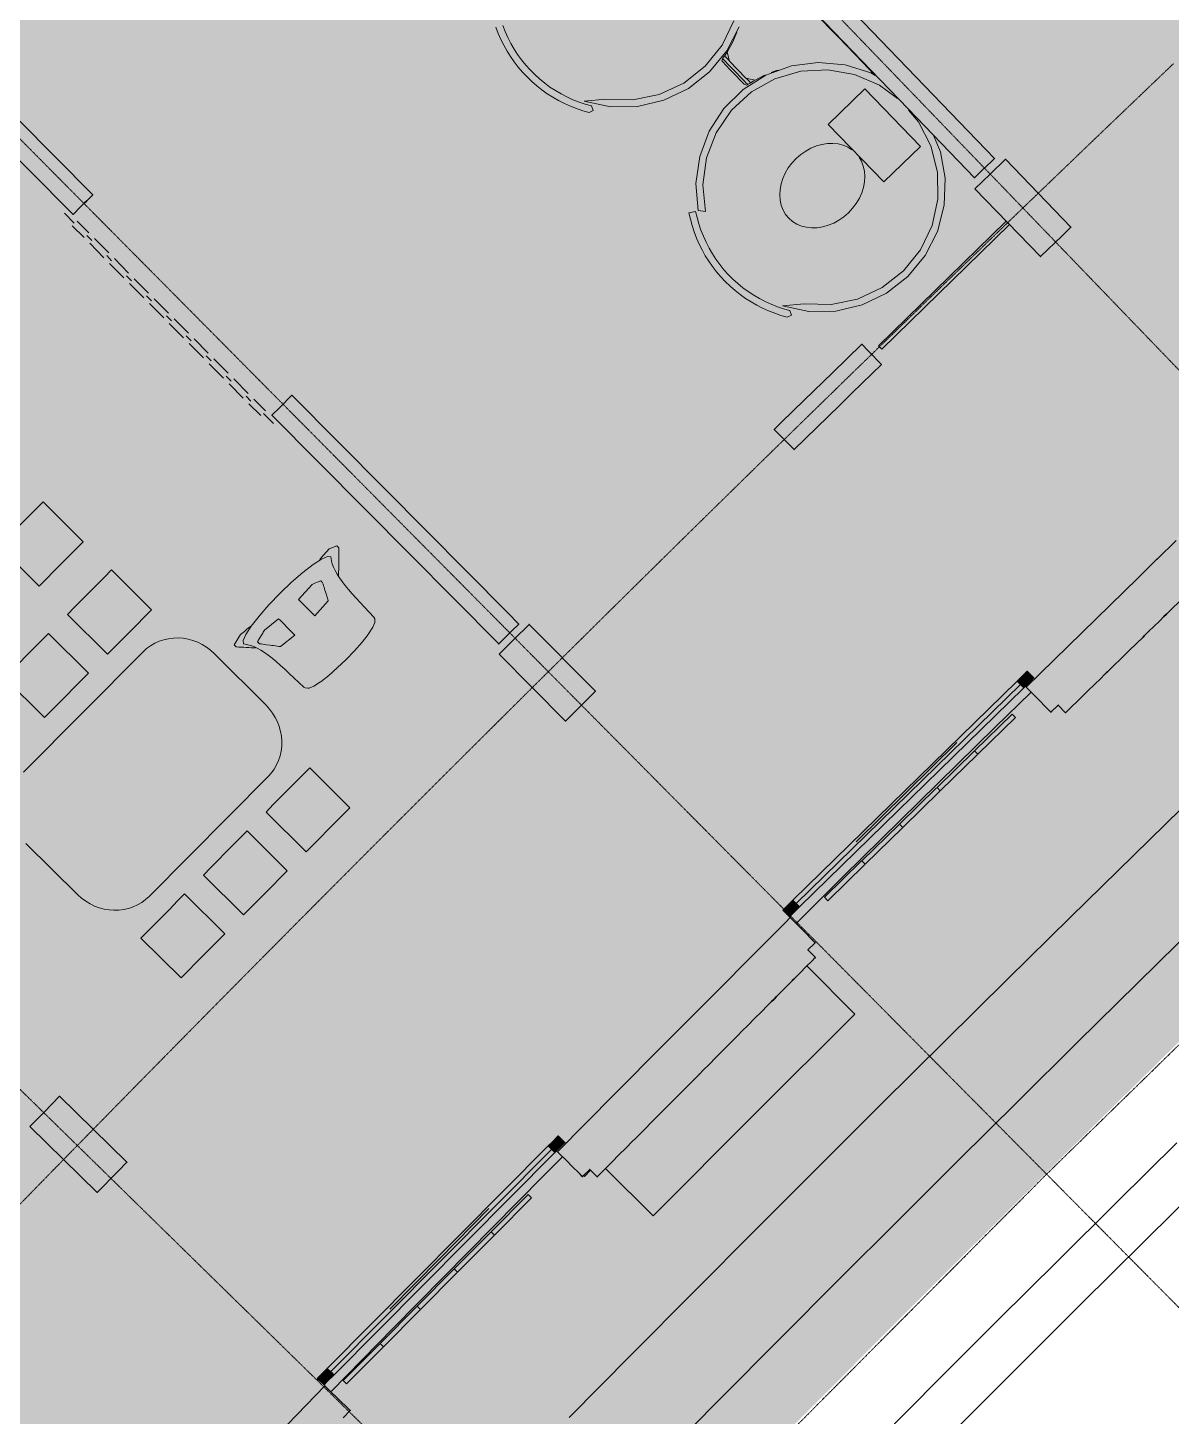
# Model space of a CAD drawing. Header units: millimetres. Extents: x -100577 to 287200, y -212120 to 238461.
# Drawn here: x 71786 to 76641, y 37261 to 43158 of the extents above; entities that cross this region are included whole.
import ezdxf

# ---------------------------------------------------------------- set-up
doc = ezdxf.new("R2010")
doc.units = ezdxf.units.MM
doc.linetypes.add('DASHDOT', pattern=[3.556, 2.54, -0.508, 0, -0.508])
doc.linetypes.add('PHANTOM', pattern=[6.35, 3.175, -0.635, 0.635, -0.635, 0.635, -0.635])
for name, color, linetype, lineweight in [('01_切断（構造・壁）', 7, 'Continuous', 35), ('03_切断（ガラス）', 5, 'Continuous', 13), ('06_部屋の色', 8, 'Continuous', 0), ('07_切断（建具）', 7, 'Continuous', 18), ('10_見えがかり', 7, 'Continuous', 13), ('11_見えがかり（家具）', 8, 'Continuous', 9), ('12_見えがかり（ガラス）', 5, 'Continuous', 9), ('20_上部（屋根の外形・梁）', 8, 'PHANTOM', 9), ('40_通り芯', 1, 'DASHDOT', 9), ('50_寸法', 3, 'Continuous', 9)]:
    doc.layers.add(name, color=color, linetype=linetype, lineweight=lineweight)

msp = doc.modelspace()

# ---------------------------------------------------------------- hatches: boundary and pattern name
at = {"layer": '01_切断（構造・壁）'}
for points in [[(75807.8, 42474.9), (75871.6, 42536.3), (75937.5, 42599.7), (76215, 42311.6), (76177.4, 42275.4), (76085.3, 42186.7)], [(76124.6, 40256.8), (76119.6, 40262), (76068.3, 40314.5), (76025.3, 40358.5), (76500.2, 40822.7), (76580.3, 40900.9), (76580.5, 40901.1), (76580.9, 40901.5), (76662.4, 40981.2), (77027.3, 41337.7), (77027.3, 41337.7), (77027.3, 41337.7), (77087.3, 41276.4), (77111, 41252.1), (77121.7, 41241.2), (77124.8, 41238), (77128.1, 41234.6), (77132.2, 41230.5), (77101.1, 41200.1), (77132.6, 41168), (77132.6, 41168), (77132.6, 41168), (77124.3, 41159.9), (77111.1, 41147), (77111.1, 41147), (77092, 41128.3), (77068.2, 41105.1), (77040.3, 41077.8), (77038, 41075.6), (77032.1, 41069.7), (77027.6, 41065.4), (77027.6, 41065.4), (77022.6, 41060.5), (77022.6, 41060.5), (76965.6, 41004.8), (76965.6, 41004.8), (76958.1, 40997.5), (76955.3, 40994.7), (76925, 40965.1), (76901.2, 40941.9), (76871.8, 40913.1), (76861.5, 40903.1), (76860.6, 40902.2), (76860.6, 40902.2), (76841.5, 40883.5), (76817.7, 40860.3), (76788.3, 40831.5), (76758, 40801.9), (76734.2, 40778.7), (76704.8, 40749.9), (76688.6, 40734), (76688.6, 40734), (76631.6, 40678.4), (76631.6, 40678.4), (76621.3, 40668.3), (76610.1, 40657.4), (76610.1, 40657.4), (76591, 40638.7), (76567.2, 40615.5), (76548.1, 40596.8), (76548.1, 40596.8), (76537.8, 40586.7), (76526.6, 40575.8), (76526.6, 40575.8), (76521.5, 40570.8), (76521.5, 40570.8), (76464.5, 40515.2), (76464.5, 40515.2), (76454.3, 40505.1), (76443.1, 40494.2), (76443.1, 40494.2), (76424, 40475.5), (76400.2, 40452.2), (76381, 40433.5), (76381, 40433.5), (76375.1, 40427.8), (76370.7, 40423.5), (76366.9, 40419.8), (76359.6, 40412.6), (76359.6, 40412.6), (76340.5, 40393.9), (76316.7, 40370.6), (76287.2, 40341.9), (76256.9, 40312.3), (76203.7, 40260.3), (76192.6, 40249.4), (76161.1, 40281.6), (76130.1, 40251.2), (76130.1, 40251.2), (76130.1, 40251.2)], [(73786.6, 40497.9), (73849.5, 40560.3), (73914.4, 40624.7), (74196.1, 40340.6), (74159.1, 40303.9), (74068.3, 40213.9)], [(75986.7, 40383.7), (76002.5, 40399.2), (76029.6, 40425.6), (76047.3, 40407.6), (76057.6, 40397), (76030.5, 40370.5), (76014.7, 40355.1), (75997, 40373.2)], [(74991.6, 39411.2), (75007.4, 39426.7), (75034.5, 39453.2), (75052.1, 39435.1), (75062.4, 39424.6), (75035.3, 39398.1), (75019.5, 39382.6), (75001.8, 39400.7)], [(74135.8, 38284.6), (74131.6, 38288.8), (74130.7, 38289.7), (74093.3, 38326.9), (74078.6, 38341.4), (74034.9, 38384.8), (74034.9, 38384.8), (74034.9, 38384.8), (74279.1, 38630.5), (74485.6, 38838.3), (74634.3, 38988), (74942.4, 39298), (75003, 39359), (75022.9, 39379), (75022.9, 39379), (75022.9, 39379), (75044.1, 39357.7), (75083.4, 39318.1), (75118, 39283.2), (75122.2, 39279), (75124.5, 39276.7), (75128.6, 39272.6), (75126, 39269.9), (75098.1, 39241.8), (75130, 39210.1), (75127.7, 39207.8), (75115.7, 39195.7), (75090, 39169.9), (75066.5, 39146.3), (75038.6, 39118.1), (75032.1, 39111.6), (75031.1, 39110.7), (75030.4, 39109.9), (75026.6, 39106.1), (75026.6, 39106.1), (75007.7, 39087.1), (74984.3, 39063.5), (74965.4, 39044.5), (74965.4, 39044.5), (74954.3, 39033.3), (74944.3, 39023.3), (74944.3, 39023.3), (74925.5, 39004.3), (74902, 38980.7), (74872, 38950.5), (74843.2, 38921.5), (74819.7, 38897.9), (74800.9, 38879), (74800.9, 38879), (74789.7, 38867.7), (74779.7, 38857.7), (74779.7, 38857.7), (74760.9, 38838.7), (74743.8, 38821.6), (74737.4, 38815.1), (74707.5, 38784.9), (74678.6, 38755.9), (74655.2, 38732.3), (74636.3, 38713.4), (74636.3, 38713.4), (74627.5, 38704.5), (74625.2, 38702.2), (74619.5, 38696.5), (74615.2, 38692.1), (74615.2, 38692.1), (74596.3, 38673.1), (74572.9, 38649.5), (74554.1, 38630.6), (74554.1, 38630.6), (74542.9, 38619.4), (74532.9, 38609.3), (74532.9, 38609.3), (74514.1, 38590.4), (74460.6, 38536.6), (74431.8, 38507.6), (74408.3, 38484), (74386, 38461.5), (74378.3, 38453.8), (74368.4, 38443.7), (74368.4, 38443.7), (74349.5, 38424.8), (74329.6, 38404.8), (74326.1, 38401.2), (74296.1, 38371), (74267.2, 38342), (74216.4, 38290.9), (74206.4, 38280.8), (74203.8, 38278.1), (74171.9, 38309.9), (74141.3, 38279.1)], [(71794.6, 38491.6), (71856.6, 38554.9), (71920.5, 38620.2), (72206.3, 38340.3), (72169.8, 38303), (72080.4, 38211.7)], [(73996, 38409.5), (74011.6, 38425.2), (74038.3, 38452), (74056.2, 38434.2), (74066.6, 38423.8), (74039.9, 38397), (74024.3, 38381.3), (74006.4, 38399.1)], [(73015, 37422.4), (73030.4, 37437.9), (73056.8, 37464.4), (73074.7, 37446.6), (73085.1, 37436.2), (73058.9, 37409.8), (73043.6, 37394.4), (73025.5, 37412.1)], [(72176, 36283.5), (72170.8, 36288.5), (72142.4, 36315.9), (72118, 36339.5), (72073.7, 36382.3), (72073.7, 36382.3), (72073.7, 36382.3), (72356.4, 36675.3), (72517.4, 36842.1), (72606.8, 36934.6), (72967.1, 37308), (73046.6, 37390.4), (73062.8, 37374.8), (73108.4, 37330.8), (73143.8, 37296.6), (73150.4, 37290.2), (73154.6, 37286.2), (73154.6, 37286.2), (73154.6, 37286.2), (73124.4, 37255), (73144.3, 37235.8), (73156.8, 37223.8), (73153, 37219.8), (73141.2, 37207.5), (73138.1, 37204.4), (73117.4, 37182.9), (73094.3, 37159), (73066.7, 37130.4), (73063.4, 37126.9), (73058.9, 37122.3), (73058.5, 37121.9), (73058.2, 37121.6), (73036.3, 37098.9), (73013.2, 37075), (72994.7, 37055.7), (72994.7, 37055.7), (72989.8, 37050.6), (72983.7, 37044.3), (72977.1, 37037.6), (72973.8, 37034.1), (72973.8, 37034.1), (72970, 37030.2), (72970, 37030.2), (72913.6, 36971.7), (72913.6, 36971.7), (72902.6, 36960.3), (72892.7, 36950.1), (72892.7, 36950.1), (72874.2, 36930.9), (72851.1, 36907), (72832.5, 36887.7), (72832.5, 36887.7), (72821.5, 36876.3), (72811.7, 36866.1), (72811.7, 36866.1), (72793.1, 36846.9), (72770, 36822.9), (72740.4, 36792.3), (72712, 36762.9), (72688.9, 36738.9), (72670.3, 36719.7), (72670.3, 36719.7), (72659.3, 36708.3), (72649.5, 36698.1), (72649.5, 36698.1), (72630.9, 36678.9), (72607.8, 36654.9), (72589.3, 36635.7), (72589.3, 36635.7), (72579.5, 36625.6), (72578.3, 36624.3), (72577.1, 36623.1), (72568.4, 36614.1), (72568.4, 36614.1), (72549.8, 36594.8), (72526.8, 36570.9), (72497.2, 36540.3), (72468.8, 36510.8), (72445.7, 36486.9), (72427.1, 36467.7), (72427.1, 36467.7), (72416.1, 36456.3), (72406.3, 36446.1), (72406.3, 36446.1), (72387.7, 36426.8), (72364.6, 36402.9), (72335, 36372.3), (72306.6, 36342.8), (72283.5, 36318.9), (72264.9, 36299.6), (72264.9, 36299.6), (72258.4, 36292.9), (72248.6, 36282.7), (72244.1, 36278), (72244.1, 36278), (72244.1, 36278), (72211.7, 36309.3), (72181.6, 36278.1)]]:
    msp.add_hatch(color=7, dxfattribs=at).paths.add_polyline_path(points)
at = {"layer": '06_部屋の色', "true_color": 0x6fa96e}
h = msp.add_hatch(color=8, dxfattribs=at)
h.paths.add_polyline_path([(70957.1, 51933.9), (71070.8, 52040.2), (71300, 52253.9), (71529.5, 52467.2), (71759.4, 52680.2), (71989.5, 52892.8), (72220, 53105), (72450.9, 53316.9), (72682, 53528.5), (72913.5, 53739.7), (73145.3, 53950.5), (80137, 46251.4), (79917, 46051.3), (79697.4, 45851), (79478.1, 45650.2), (79259, 45449.2), (79040.3, 45247.8), (78821.9, 45046), (78603.8, 44843.9), (78386, 44641.5), (78168.6, 44438.8), (78060.7, 44337.9), (78060.7, 44337.9), (78060.7, 44337.9), (78060.7, 44337.9), (77951.4, 44235.7), (77734.6, 44032.3), (77518, 43828.5), (77301.8, 43624.4), (77085.9, 43420), (76870.3, 43215.3), (76655.1, 43010.2), (76440.1, 42804.8), (76225.5, 42599), (76011.1, 42393), (68797.1, 49884.2), (69023, 50101.3), (69249.2, 50318.2), (69475.7, 50534.6), (69702.6, 50750.8), (69929.8, 50966.6), (70157.4, 51182), (70385.2, 51397.1), (70613.4, 51611.8), (70842, 51826.2), (70953.5, 51930.5)])
h.paths.add_polyline_path([(73784.9, 47593), (73792.2, 47488.4), (73808.6, 47384.9), (73834, 47283.1), (73868.1, 47184), (73910.8, 47088.3), (73961.6, 46996.6), (74020.2, 46909.7), (74086.2, 46828.2), (74159, 46752.8), (74238.1, 46684), (74322.9, 46622.4), (74412.8, 46568.4), (74507, 46522.4), (74604.9, 46484.9), (74705.6, 46456), (74808.5, 46436), (74912.8, 46425), (75017.6, 46423.2), (75122.2, 46430.5), (75225.7, 46446.9), (75327.4, 46472.3), (75426.6, 46506.4), (75522.3, 46549), (75614, 46599.9), (75700.9, 46658.5), (75782.4, 46724.4), (75803.3, 46744.6), (75806.8, 46748), (75806.8, 46748), (75857.8, 46797.3), (75926.6, 46876.4), (75988.2, 46961.2), (76042.2, 47051.1), (76088.1, 47145.3), (76125.7, 47243.1), (76154.6, 47343.9), (76174.6, 47446.8), (76185.6, 47551.1), (76187.4, 47655.9), (76180.1, 47760.5), (76163.7, 47864), (76138.3, 47965.7), (76104.2, 48064.8), (76061.6, 48160.6), (76010.7, 48252.3), (75952.1, 48339.2), (75886.1, 48420.7), (75813.3, 48496.1), (75734.2, 48564.8), (75649.4, 48626.5), (75559.5, 48680.4), (75465.3, 48726.4), (75367.4, 48764), (75266.7, 48792.9), (75163.8, 48812.9), (75059.5, 48823.8), (74954.7, 48825.7), (74850.1, 48818.3), (74746.6, 48801.9), (74644.9, 48776.6), (74545.8, 48742.5), (74450, 48699.8), (74358.3, 48649), (74271.4, 48590.4), (74189.9, 48524.4), (74166.6, 48501.9), (74114.5, 48451.6), (74045.7, 48372.5), (73984.1, 48287.7), (73930.1, 48197.8), (73884.2, 48103.6), (73846.6, 48005.7), (73817.7, 47904.9), (73797.7, 47802), (73786.8, 47697.8)], flags=0)
at = {"layer": '06_部屋の色', "true_color": 0xe9dfcf}
for points in [[(68641.1, 50908.4), (70375.6, 52554.5), (74166.1, 48501.4), (74114.5, 48451.6), (74045.7, 48372.5), (73984.1, 48287.7), (73930.1, 48197.8), (73884.2, 48103.6), (73846.6, 48005.7), (73817.7, 47904.9), (73797.7, 47802), (73786.8, 47697.8), (73784.9, 47593), (73792.2, 47488.4), (73808.6, 47384.9), (73834, 47283.1), (73868.1, 47184), (73910.8, 47088.3), (73961.6, 46996.6), (74020.2, 46909.7), (74086.2, 46828.2), (74159, 46752.8), (74238.1, 46684), (74322.9, 46622.4), (74412.8, 46568.4), (74507, 46522.4), (74604.9, 46484.9), (74705.6, 46456), (74808.5, 46436), (74912.8, 46425), (75017.6, 46423.2), (75122.2, 46430.5), (75225.7, 46446.9), (75327.4, 46472.3), (75426.6, 46506.4), (75522.3, 46549), (75614, 46599.9), (75700.9, 46658.5), (75782.4, 46724.4), (75806.3, 46747.5), (79060.5, 43267.7), (78044, 42303), (78068.1, 42277.6), (77051.7, 41313.1), (77027.4, 41338.3), (67549.2, 51180.5), (67984.8, 51593.9)], [(75022.7, 39379.3), (65401.5, 49081.7), (67549.2, 51180.5), (77027.4, 41338.3), (76025.1, 40358.8), (76049.5, 40333.7), (75047.4, 39354.4)], [(68009.5, 49121.6), (68121.8, 49230.8), (68234.1, 49339.9), (68306.9, 49410.5), (68444.3, 49543.5), (68459.1, 49557.8), (68467.2, 49565.7), (68797.1, 49884.2), (71155.8, 47434.9), (71503.1, 44985.9), (74997.7, 41409.8), (74944.7, 41358), (74848.9, 41264.2), (74569, 40989.6), (74520.3, 40941.7), (74421.2, 40844.2), (74404.4, 40827.5), (74308.6, 40733.1), (74282.4, 40707.2), (73991.7, 40419.6), (70470.5, 43970.6), (70105.3, 46416.3), (67729, 48848), (67730.5, 48849.4), (67932.6, 49046.7)], [(65401.5, 49081.7), (75022.7, 39379.3), (74034.8, 38385.2), (74059.6, 38360.5), (73071.9, 37366.6), (73046.9, 37391.1), (69643.3, 40724.5), (69656.9, 40737.7), (69725.7, 40816.8), (69787.3, 40901.6), (69841.3, 40991.4), (69887.2, 41085.7), (69924.8, 41183.5), (69953.7, 41284.3), (69973.7, 41387.2), (69984.7, 41491.5), (69986.5, 41596.3), (69979.2, 41700.8), (69962.8, 41804.4), (69937.4, 41906.1), (69903.3, 42005.2), (69860.7, 42101), (69809.8, 42192.7), (69751.2, 42279.6), (69685.2, 42361), (69612.4, 42436.4), (69533.3, 42505.2), (69448.5, 42566.8), (69358.6, 42620.8), (69264.4, 42666.8), (69166.6, 42704.4), (69065.8, 42733.3), (68962.9, 42753.3), (68858.6, 42764.2), (68753.8, 42766), (68649.2, 42758.7), (68545.7, 42742.3), (68444, 42717), (68344.9, 42682.8), (68249.1, 42640.2), (68157.4, 42589.4), (68070.5, 42530.8), (67989, 42464.8), (67927.2, 42405.1), (63284.8, 46951.8)], [(63284.8, 46951.8), (67927.2, 42405.1), (67913.6, 42392), (67844.9, 42312.8), (67783.2, 42228), (67729.2, 42138.2), (67683.3, 42044), (67645.7, 41946.1), (67616.8, 41845.3), (67596.8, 41742.4), (67585.9, 41638.2), (67584, 41533.4), (67591.3, 41428.8), (67607.7, 41325.2), (67633.1, 41223.5), (67667.2, 41124.4), (67709.9, 41028.6), (67760.7, 40937), (67819.3, 40850), (67885.3, 40768.6), (67958.1, 40693.2), (68037.2, 40624.4), (68122, 40562.8), (68211.9, 40508.8), (68306.1, 40462.8), (68404, 40425.3), (68504.7, 40396.4), (68607.7, 40376.4), (68711.9, 40365.4), (68816.7, 40363.6), (68921.3, 40370.9), (69024.8, 40387.3), (69126.6, 40412.6), (69225.7, 40446.8), (69321.4, 40489.4), (69413.1, 40540.2), (69500, 40598.9), (69581.5, 40664.8), (69643.3, 40724.5), (73046.9, 37391.1), (72073.7, 36382.7), (72098.8, 36358.4), (71125.8, 35350.2), (61199.4, 44791.1)], [(77027.4, 41338.3), (76011.2, 42393.5), (78059.9, 44337.7), (79060.5, 43267.7), (78044, 42303), (78068.1, 42277.6), (77051.7, 41313.1)], [(75022.7, 39379.3), (73991.2, 40419.5), (76011.2, 42393.5), (77027.4, 41338.3), (76025.1, 40358.8), (76049.5, 40333.7), (75047.4, 39354.4)], [(72000.3, 38416.2), (73991.2, 40419.5), (75022.7, 39379.3), (74034.8, 38385.2), (74059.6, 38360.5), (73071.9, 37366.6)], [(70038.9, 36383.9), (72000.3, 38416.2), (73046.9, 37391.1), (72073.7, 36382.7), (72098.8, 36358.4), (71125.8, 35350.2)]]:
    msp.add_hatch(color=8, dxfattribs=at).paths.add_polyline_path(points)
at = {"layer": '06_部屋の色', "true_color": 0x86bc78}
h = msp.add_hatch(color=8, dxfattribs=at)
h.paths.add_polyline_path([(64569.9, 45692.3), (64680.2, 45804.9), (64899.8, 46028.4), (65119.7, 46251.6), (65340, 46474.5), (65560.6, 46697), (65781.6, 46919.1), (66002.9, 47141), (66224.5, 47362.5), (66446.5, 47583.6), (66668.9, 47804.4), (73991.7, 40419.6), (73780.7, 40210), (73570.1, 40000.2), (73359.8, 39790), (73149.8, 39579.6), (72940.1, 39368.8), (72730.8, 39157.6), (72521.8, 38946.2), (72313.1, 38734.4), (72104.7, 38522.3), (72000, 38415.4), (71896.7, 38309.9), (71689, 38097.1), (71481.6, 37884.1), (71274.5, 37670.7), (71067.8, 37457), (70861.4, 37243), (70655.4, 37028.7), (70449.6, 36814), (70244.2, 36599.1), (70039.1, 36383.8), (62503.3, 43551.2), (62719.4, 43778), (62935.9, 44004.6), (63152.7, 44230.8), (63369.9, 44456.7), (63587.4, 44682.2), (63805.3, 44907.4), (64023.5, 45132.3), (64242, 45356.8), (64460.9, 45581), (64566.4, 45688.7)])
h.paths.add_polyline_path([(67585.9, 41638.2), (67584, 41533.4), (67591.3, 41428.8), (67607.7, 41325.2), (67633.1, 41223.5), (67667.2, 41124.4), (67709.9, 41028.6), (67760.7, 40937), (67819.3, 40850), (67885.3, 40768.6), (67958.1, 40693.2), (68037.2, 40624.4), (68122, 40562.8), (68211.9, 40508.8), (68306.1, 40462.8), (68404, 40425.3), (68504.7, 40396.4), (68607.7, 40376.4), (68711.9, 40365.4), (68816.7, 40363.6), (68921.3, 40370.9), (69024.8, 40387.3), (69126.6, 40412.6), (69225.7, 40446.8), (69321.4, 40489.4), (69413.1, 40540.2), (69500, 40598.9), (69581.5, 40664.8), (69639.1, 40720.4), (69642.8, 40724), (69656.9, 40737.7), (69725.7, 40816.8), (69787.3, 40901.6), (69841.3, 40991.4), (69887.2, 41085.7), (69924.8, 41183.5), (69953.7, 41284.3), (69973.7, 41387.2), (69984.7, 41491.5), (69986.5, 41596.3), (69979.2, 41700.8), (69962.8, 41804.4), (69937.4, 41906.1), (69903.3, 42005.2), (69860.7, 42101), (69809.8, 42192.7), (69751.2, 42279.6), (69685.2, 42361), (69612.4, 42436.4), (69533.3, 42505.2), (69448.5, 42566.8), (69358.6, 42620.8), (69264.4, 42666.8), (69166.6, 42704.4), (69065.8, 42733.3), (68962.9, 42753.3), (68858.6, 42764.2), (68753.8, 42766), (68649.2, 42758.7), (68545.7, 42742.3), (68444, 42717), (68344.9, 42682.8), (68249.1, 42640.2), (68157.4, 42589.4), (68070.5, 42530.8), (67989, 42464.8), (67926.7, 42404.6), (67913.6, 42392), (67844.9, 42312.8), (67783.2, 42228), (67729.2, 42138.2), (67683.3, 42044), (67645.7, 41946.1), (67616.8, 41845.3), (67596.8, 41742.4)], flags=0)
at = {"layer": '06_部屋の色', "true_color": 0xd5ebee}
msp.add_hatch(color=8, dxfattribs=at).paths.add_polyline_path([(75263.8, 41669.4), (75157.3, 41565.7), (75051, 41461.9), (74997.7, 41409.8), (71503.1, 44985.9), (71155.8, 47434.9), (76011.1, 42393), (75904.1, 42289.8), (75797.2, 42186.6), (75690.4, 42083.3), (75583.6, 41980), (75476.9, 41876.5), (75370.3, 41773)])
at = {"layer": '06_部屋の色', "true_color": 0xd8ccb8}
msp.add_hatch(color=8, dxfattribs=at).paths.add_polyline_path([(53145.7, 13394.3), (53666, 14131.8), (54189.7, 14866.8), (54716.8, 15599.3), (55247.4, 16329.3), (55781.5, 17056.8), (56318.9, 17781.8), (56859.8, 18504.2), (57404.1, 19224.1), (57951.8, 19941.4), (58502.8, 20656.2), (59057.2, 21368.3), (59614.9, 22077.8), (60176, 22784.7), (60740.4, 23488.9), (61308.1, 24190.4), (61879.2, 24889.3), (62453.5, 25585.4), (63031.1, 26278.9), (63611.9, 26969.6), (64196, 27657.6), (64783.3, 28342.8), (65373.9, 29025.2), (65967.6, 29704.9), (66564.6, 30381.7), (67164.7, 31055.7), (67768, 31726.9), (68374.5, 32395.3), (68984.1, 33060.7), (69596.8, 33723.3), (70212.7, 34383), (70831.7, 35039.8), (71453.7, 35693.7), (72078.8, 36344.6), (72707, 36992.6), (73338.2, 37637.6), (73972.5, 38279.6), (74609.8, 38918.6), (75250, 39554.6), (75893.3, 40187.6), (76539.6, 40817.5), (77188.8, 41444.4), (77840.9, 42068.3), (78496, 42689), (79154, 43306.7), (79814.9, 43921.2), (80478.7, 44532.7), (81145.4, 45140.9), (82153.8, 44030.5), (81492.4, 43427), (80833.8, 42820.3), (80178, 42210.6), (79525.2, 41597.8), (78875.2, 40981.9), (78228.2, 40363), (77584.1, 39741), (76942.9, 39116), (76304.6, 38487.9), (75669.4, 37856.9), (75037.1, 37222.9), (74407.8, 36585.9), (73781.5, 35945.9), (73158.3, 35303), (72538, 34657.2), (71920.9, 34008.5), (71306.8, 33356.8), (70695.7, 32702.3), (70087.8, 32044.9), (69483, 31384.7), (68881.2, 30721.6), (68282.7, 30055.6), (67687.2, 29386.9), (67094.9, 28715.3), (66505.8, 28041), (65919.9, 27363.9), (65337.2, 26684.1), (64757.7, 26001.5), (64181.4, 25316.2), (63608.3, 24628.2), (63038.5, 23937.5), (62471.9, 23244.1), (61908.7, 22548), (61348.7, 21849.3), (60792, 21148), (60238.6, 20444), (59688.6, 19737.5), (59141.8, 19028.4), (58598.5, 18316.7), (58058.5, 17602.4), (57521.8, 16885.6), (56988.6, 16166.3), (56458.7, 15444.5), (55932.3, 14720.2), (55409.2, 13993.4), (54889.6, 13264.2), (54373.5, 12532.5), (53860.8, 11798.4), (53351.5, 11061.9), (52845.8, 10323), (52343.5, 9581.8), (51844.7, 8838.1), (51349.5, 8092.2), (50857.7, 7343.9), (50369.5, 6593.3), (49884.8, 5840.4), (49403.7, 5085.2), (48926.2, 4327.7), (48452.2, 3568.1), (47177.7, 4359.1), (47655.4, 5124.8), (48136.7, 5888.2), (48621.7, 6649.3), (49110.2, 7408.1), (49602.2, 8164.7), (50097.8, 8918.9), (50597, 9670.8), (51099.7, 10420.3), (51606, 11167.4), (52115.7, 11912.1), (52629, 12654.4)])

# ---------------------------------------------------------------- linework, layer by layer
at = {"layer": '01_切断（構造・壁）'}
for points in [[(75890.9, 42603.2), (75877.8, 42590.6), (75837.2, 42551.5), (75808.2, 42523.6), (75805.9, 42521.3), (75523.8, 42814.1), (74025.3, 44369.2), (74025.3, 44369.2), (70973, 47537), (71017, 47579.3), (71057.9, 47618.7), (71061, 47621.7), (71083.9, 47597.8), (73477.4, 45110.9), (73477.4, 45110.9), (75890.9, 42603.2), (75890.9, 42603.2), (75890.9, 42603.2)], [(71107.5, 43411.5), (72061.6, 42448.8), (72036, 42423.5), (72025.6, 42413.1), (72009.6, 42397.3), (71977.9, 42365.9), (69692.7, 44669.1)], [(75807.8, 42474.9), (75871.6, 42536.3), (75937.5, 42599.7), (76215, 42311.6), (76177.4, 42275.4), (76085.3, 42186.7), (75807.8, 42474.9)], [(75082.7, 41576.4), (75202.6, 41693.3), (75326.7, 41814.2), (75326.7, 41814.2), (75326.7, 41814.2), (75355.3, 41784.8), (75410.3, 41728.2), (75329.3, 41649.2), (75283.5, 41604.6), (75232.2, 41554.6), (75039.6, 41366.9), (75010.9, 41396.3), (74955.7, 41452.7), (74955.7, 41452.7), (74955.7, 41452.7), (74986.5, 41482.7), (75082.7, 41576.4)], [(73839.2, 40595.2), (73785.3, 40541.8), (73785.3, 40541.8), (73785.3, 40541.8), (73218.1, 41113.5), (72821.9, 41512.8), (72857.1, 41547.7), (72907.5, 41597.7), (72907.5, 41597.7), (72907.5, 41597.7), (73303.4, 41198.1), (73822, 40674.9), (73870.3, 40626.1), (73870.3, 40626.1), (73870.3, 40626.1), (73839.2, 40595.2)], [(76124.6, 40256.8), (76119.6, 40262), (76068.3, 40314.5), (76025.3, 40358.5), (76500.2, 40822.7), (76580.3, 40900.9), (76580.5, 40901.1), (76580.9, 40901.5), (76662.4, 40981.2)], [(76688.6, 40734), (76631.6, 40678.4), (76631.6, 40678.4), (76621.3, 40668.3), (76610.1, 40657.4), (76610.1, 40657.4), (76591, 40638.7), (76567.2, 40615.5), (76548.1, 40596.8), (76548.1, 40596.8), (76537.8, 40586.7), (76526.6, 40575.8), (76526.6, 40575.8), (76521.5, 40570.8), (76521.5, 40570.8), (76464.5, 40515.2), (76464.5, 40515.2), (76454.3, 40505.1), (76443.1, 40494.2), (76443.1, 40494.2), (76424, 40475.5), (76400.2, 40452.2), (76381, 40433.5), (76381, 40433.5), (76375.1, 40427.8), (76370.7, 40423.5), (76366.9, 40419.8), (76359.6, 40412.6), (76359.6, 40412.6), (76340.5, 40393.9), (76316.7, 40370.6), (76287.2, 40341.9), (76256.9, 40312.3), (76203.7, 40260.3), (76192.6, 40249.4), (76161.1, 40281.6), (76130.1, 40251.2), (76130.1, 40251.2), (76130.1, 40251.2), (76124.6, 40256.8)], [(73786.6, 40497.9), (73849.5, 40560.3), (73914.4, 40624.7), (74196.1, 40340.6), (74159.1, 40303.9), (74068.3, 40213.9), (73786.6, 40497.9)], [(75986.7, 40383.7), (76002.5, 40399.2), (76029.6, 40425.6), (76047.3, 40407.6), (76057.6, 40397), (76030.5, 40370.5), (76014.7, 40355.1), (75997, 40373.2), (75986.7, 40383.7)], [(74991.6, 39411.2), (75007.4, 39426.7), (75034.5, 39453.2), (75052.1, 39435.1), (75062.4, 39424.6), (75035.3, 39398.1), (75019.5, 39382.6), (75001.8, 39400.7), (74991.6, 39411.2)], [(74135.8, 38284.6), (74131.6, 38288.8), (74130.7, 38289.7), (74093.3, 38326.9), (74078.6, 38341.4), (74034.9, 38384.8), (74034.9, 38384.8), (74034.9, 38384.8), (74279.1, 38630.5), (74485.6, 38838.3), (74634.3, 38988), (74942.4, 39298), (75003, 39359), (75022.9, 39379), (75022.9, 39379), (75022.9, 39379), (75044.1, 39357.7), (75083.4, 39318.1), (75118, 39283.2), (75122.2, 39279), (75124.5, 39276.7), (75128.6, 39272.6), (75126, 39269.9), (75098.1, 39241.8), (75130, 39210.1), (75127.7, 39207.8), (75115.7, 39195.7), (75090, 39169.9), (75066.5, 39146.3), (75038.6, 39118.1), (75032.1, 39111.6), (75031.1, 39110.7), (75030.4, 39109.9), (75026.6, 39106.1), (75026.6, 39106.1), (75007.7, 39087.1), (74984.3, 39063.5), (74965.4, 39044.5), (74965.4, 39044.5), (74954.3, 39033.3), (74944.3, 39023.3), (74944.3, 39023.3), (74925.5, 39004.3), (74902, 38980.7), (74872, 38950.5), (74843.2, 38921.5), (74819.7, 38897.9), (74800.9, 38879), (74800.9, 38879), (74789.7, 38867.7), (74779.7, 38857.7), (74779.7, 38857.7), (74760.9, 38838.7), (74743.8, 38821.6), (74737.4, 38815.1), (74707.5, 38784.9), (74678.6, 38755.9), (74655.2, 38732.3), (74636.3, 38713.4), (74636.3, 38713.4), (74627.5, 38704.5), (74625.2, 38702.2), (74619.5, 38696.5), (74615.2, 38692.1), (74615.2, 38692.1), (74596.3, 38673.1), (74572.9, 38649.5), (74554.1, 38630.6), (74554.1, 38630.6), (74542.9, 38619.4), (74532.9, 38609.3), (74532.9, 38609.3), (74514.1, 38590.4), (74460.6, 38536.6), (74431.8, 38507.6), (74408.3, 38484), (74386, 38461.5), (74378.3, 38453.8), (74368.4, 38443.7), (74368.4, 38443.7), (74349.5, 38424.8), (74329.6, 38404.8), (74326.1, 38401.2), (74296.1, 38371), (74267.2, 38342), (74216.4, 38290.9), (74206.4, 38280.8), (74203.8, 38278.1), (74171.9, 38309.9), (74141.3, 38279.1), (74135.8, 38284.6)], [(71794.6, 38491.6), (71856.6, 38554.9), (71920.5, 38620.2), (72206.3, 38340.3), (72169.8, 38303), (72080.4, 38211.7), (71794.6, 38491.6)], [(73996, 38409.5), (74011.6, 38425.2), (74038.3, 38452), (74056.2, 38434.2), (74066.6, 38423.8), (74039.9, 38397), (74024.3, 38381.3), (74006.4, 38399.1), (73996, 38409.5)], [(73015, 37422.4), (73030.4, 37437.9), (73056.8, 37464.4), (73074.7, 37446.6), (73085.1, 37436.2), (73058.9, 37409.8), (73043.6, 37394.4), (73025.5, 37412.1), (73015, 37422.4)], [(72606.8, 36934.6), (72967.1, 37308), (73046.6, 37390.4), (73062.8, 37374.8), (73108.4, 37330.8), (73143.8, 37296.6), (73150.4, 37290.2), (73154.6, 37286.2), (73154.6, 37286.2), (73154.6, 37286.2), (73124.4, 37255)]]:
    msp.add_lwpolyline(points, dxfattribs=at)
at = {"layer": '03_切断（ガラス）'}
for points in [[(76000.7, 40369.4), (75048.5, 39438.9)], [(75303.4, 39701.1), (75517.3, 39911.6), (75731.2, 40122.2)], [(73071, 37450.4), (74010.2, 38395.4)], [(73322.4, 37716.9), (73533.2, 37930.2), (73743.9, 38143.6)]]:
    msp.add_lwpolyline(points, dxfattribs=at)
at = {"layer": '07_切断（建具）'}
for points in [[(71941, 42371.5), (71983.2, 42328.9)], [(72036.1, 42275.7), (72057.2, 42254.4)], [(72141.7, 42169.2), (72120.6, 42190.5)], [(72226.3, 42084), (72205.1, 42105.3)], [(72289.7, 42020.1), (72310.8, 41998.8)], [(72374.2, 41935), (72395.3, 41913.7)], [(72458.7, 41849.8), (72479.8, 41828.5)], [(72564.4, 41743.3), (72543.2, 41764.6)], [(72627.8, 41679.4), (72648.9, 41658.1)], [(72712.3, 41594.3), (72733.4, 41573)], [(72828.5, 41477.1), (72786.3, 41519.7)]]:
    msp.add_lwpolyline(points, dxfattribs=at)
at = {"layer": '10_見えがかり'}
for points in [[(73802.4, 43168.3), (73812.5, 43142.3), (73823.9, 43116.8), (73836.6, 43092), (73850.6, 43067.8), (73865.8, 43044.4), (73882.3, 43021.8), (73899.8, 43000.1), (73918.5, 42979.4), (73938.2, 42959.6), (73958.9, 42940.9), (73980.5, 42923.2), (74003, 42906.7), (74026.4, 42891.4), (74050.5, 42877.3), (74075.2, 42864.5), (74100.7, 42853), (74126.7, 42842.8), (74153.1, 42834), (74180, 42826.5), (74186.5, 42807.2), (74168.9, 42798.4), (74142, 42806), (74115.6, 42814.9), (74089.6, 42825.1), (74064.1, 42836.6), (74039.3, 42849.3), (74015.1, 42863.1), (73991.6, 42878.2), (73968.8, 42894.4), (73946.9, 42911.7), (73925.9, 42930), (73905.8, 42949.4), (73886.6, 42969.7), (73868.5, 42990.9), (73851.4, 43013), (73835.4, 43035.9), (73820.6, 43059.5), (73806.9, 43083.9), (73794.5, 43108.8), (73783.3, 43134.4)], [(73783.3, 43134.4), (73773.3, 43160.5)], [(74625.1, 42265.3), (74615.2, 42291.3), (74606.5, 42317.9), (74599.2, 42344.8), (74593.1, 42372.1), (74620.5, 42377.4), (74628.1, 42352.6), (74635.5, 42325.7), (74644.2, 42299.1), (74654.3, 42273.1), (74665.7, 42247.7), (74678.5, 42222.8), (74692.5, 42198.7), (74707.7, 42175.3), (74724.1, 42152.7), (74741.6, 42131), (74760.3, 42110.2), (74780, 42090.4), (74800.7, 42071.7), (74822.3, 42054.1), (74844.8, 42037.6), (74868.2, 42022.3), (74892.3, 42008.2), (74917.1, 41995.4), (74942.5, 41983.8), (74968.5, 41973.7), (74995, 41964.8), (75021.9, 41957.4), (75028.3, 41938), (75010.7, 41929.2), (74983.9, 41936.9), (74957.4, 41945.8), (74931.4, 41956), (74906, 41967.4), (74881.1, 41980.1), (74856.9, 41994), (74833.4, 42009.1), (74810.7, 42025.2), (74788.7, 42042.5), (74767.7, 42060.9), (74747.6, 42080.2), (74728.4, 42100.5), (74710.3, 42121.7), (74693.2, 42143.8), (74677.2, 42166.7), (74662.4, 42190.4), (74648.8, 42214.7), (74636.3, 42239.7), (74625.1, 42265.3)], [(72024.5, 42267), (71974.5, 42317.4)], [(71994.8, 42337.6), (72044.8, 42287.2)], [(72109, 42181.8), (72048.4, 42242.9)], [(72068.8, 42263), (72129.3, 42202)], [(72153.3, 42177.8), (72213.9, 42116.8)], [(72193.6, 42096.7), (72133, 42157.7)], [(72278.1, 42011.5), (72217.5, 42072.5)], [(72237.8, 42092.7), (72298.4, 42031.6)], [(72362.6, 41926.3), (72302.1, 41987.4)], [(72322.3, 42007.5), (72382.9, 41946.4)], [(72447.2, 41841.1), (72386.6, 41902.2)], [(72406.9, 41922.3), (72467.4, 41861.3)], [(72531.7, 41756), (72471.1, 41817)], [(72491.4, 41837.1), (72552, 41776.1)], [(72575.9, 41751.9), (72636.5, 41690.9)], [(72616.2, 41670.8), (72555.7, 41731.8)], [(72700.8, 41585.6), (72640.2, 41646.7)], [(72660.4, 41666.8), (72721, 41605.7)], [(72745, 41581.6), (72795, 41531.2)], [(72774.7, 41511.1), (72724.7, 41561.5)], [(75035.9, 39454.6), (75985.3, 40382.3)], [(75049.4, 39355.3), (75250, 39554.6), (75893.3, 40187.6), (76045, 40335.5)], [(76013.2, 40353.7), (75063.9, 39426)], [(75819.8, 40073.8), (75805.8, 40088.1), (75965.1, 40243.8), (75979.1, 40229.5), (75819.8, 40073.8)], [(75660.4, 39918.1), (75646.5, 39932.4), (75804.4, 40086.7)], [(75818.4, 40072.4), (75660.4, 39918.1)], [(75501.1, 39762.4), (75487.1, 39776.7), (75645, 39931)], [(75659, 39916.7), (75501.1, 39762.4)], [(75341.8, 39606.7), (75327.8, 39621), (75485.7, 39775.3)], [(75499.7, 39761), (75341.8, 39606.7)], [(75182.4, 39451), (75168.5, 39465.3), (75326.4, 39619.6)], [(75340.3, 39605.3), (75182.4, 39451)], [(74474.8, 37081.7), (74726, 37335.8), (74977.8, 37589.3), (75230, 37842.3), (75482.7, 38094.9), (75735.9, 38347), (75989.6, 38598.7), (76243.7, 38849.8), (76498.3, 39100.5), (76753.3, 39350.7)], [(73058.2, 37465.8), (73994.6, 38408.1)], [(76665.1, 38422.7), (76411.7, 38172.3), (76158.9, 37921.5), (75906.5, 37670.2), (75654.6, 37418.4), (75403.2, 37166.1)], [(73073.6, 37367.1), (73338.2, 37637.6), (73972.5, 38279.6), (74054.9, 38362.2)], [(74022.9, 38379.9), (73086.6, 37437.6)], [(74149.1, 38279.8), (74146.9, 38281.9)], [(74174, 38304.9), (74149.1, 38279.8)], [(73767.6, 38030.7), (73753.4, 38044.8), (73910.4, 38202.8), (73924.6, 38188.7), (73767.6, 38030.7)], [(73610.6, 37872.7), (73596.4, 37886.8), (73752, 38043.4)], [(73766.2, 38029.3), (73610.6, 37872.7)], [(73453.5, 37714.7), (73439.3, 37728.8), (73595, 37885.4)], [(73609.1, 37871.3), (73453.5, 37714.7)], [(73296.5, 37556.7), (73282.3, 37570.8), (73437.9, 37727.4)], [(73452.1, 37713.3), (73296.5, 37556.7)], [(73139.4, 37398.6), (73125.2, 37412.7), (73280.9, 37569.3)], [(73295.1, 37555.2), (73139.4, 37398.6)]]:
    msp.add_lwpolyline(points, dxfattribs=at)
at = {"layer": '11_見えがかり（家具）'}
for points in [[(74792.1, 43570.1), (74810.6, 43551), (74845.3, 43514.9), (74880.1, 43478.9), (74914.8, 43442.8), (74949.6, 43406.8), (74984.3, 43370.7), (75019, 43334.6), (75088.5, 43262.5), (75192.8, 43154.4), (75227.5, 43118.3), (75297, 43046.2), (75331.7, 43010.2), (75378.7, 42961.4)], [(74806.2, 43162.3), (74754, 43060), (74681, 42971.3), (74590.7, 42900.4), (74487.1, 42850.7), (74375.3, 42824.4), (74260.5, 42822.9), (74148, 42846.1), (74240, 42855.5), (74354.8, 42852.4), (74467.3, 42875.6), (74571.5, 42923.8), (74661.9, 42994.6), (74733.9, 43084.1), (74783.5, 43187.6)], [(74914.4, 42956.4), (74873.7, 42935.9), (74835.3, 42945), (74765.7, 43017), (74755.1, 43055.4), (74779.4, 43099.2), (74797, 43139.8)], [(74745.6, 43040.6), (74746.5, 43041.9), (74753.7, 43052.9)], [(74638.7, 42611.2), (74678.8, 42718.9), (74741.1, 42815.4), (74822.7, 42896.2), (74919.8, 42957.5), (75027.9, 42996.4), (75141.8, 43011.2), (75256.2, 43001.1), (75365.7, 42966.6), (75384.5, 42955.7)], [(74843.1, 42916.8), (74839.6, 42914.4), (74828.3, 42918.2), (74817.6, 42929.3), (74807, 42940.3), (74796.3, 42951.3), (74785.7, 42962.3), (74775, 42973.3), (74764.4, 42984.3), (74753.7, 42995.3), (74732.4, 43017.3), (74735.8, 43024.9)], [(74740.9, 43022.2), (74736.3, 43027.3), (74740.4, 43033.1), (74744.5, 43038.9), (74749.5, 43033.8), (74754.4, 43028.7), (74759.3, 43023.6), (74762.8, 43020)], [(74837.9, 42942.4), (74838.5, 42941.8), (74843.4, 42936.7), (74848.4, 42931.6), (74853.3, 42926.4), (74851, 42922.2), (74845.1, 42918.2), (74839.8, 42920), (74834.9, 42925.1), (74829.9, 42930.2), (74805.2, 42955.7), (74800.2, 42960.8), (74780.5, 42981.3), (74775.5, 42986.4), (74755.7, 43006.8), (74750.8, 43011.9), (74740.9, 43022.2)], [(75479.1, 42857.6), (75401.7, 42914.8), (75296.3, 42960.2), (75183.2, 42980.4), (75068.6, 42974.2), (74958.3, 42942), (74858.3, 42885.6), (74773.9, 42807.8), (74709.4, 42712.8), (74668.3, 42605.6), (74652.7, 42491.8), (74663.5, 42377.5), (74631.8, 42383), (74622.8, 42497.5), (74638.7, 42611.2)], [(74871, 42934.5), (74865.3, 42931.1), (74854.4, 42924.3)], [(74973, 42978.8), (74965.1, 42976.5), (74942.1, 42967.7)], [(75340.2, 42899.1), (75576.3, 42654.4), (75420.1, 42503.6), (75183.8, 42748.1), (75340.2, 42899.1)], [(75633.2, 42697.7), (75660.7, 42632.1), (75681.2, 42519.1), (75676.9, 42404.3), (75648, 42293.1), (75595.9, 42190.8), (75522.9, 42102.1), (75432.5, 42031.3), (75329, 41981.5), (75217.2, 41955.3), (75102.3, 41953.7), (74989.8, 41976.9), (75081.8, 41986.3), (75196.6, 41983.3), (75309.1, 42006.4), (75413.3, 42054.7), (75503.7, 42125.4), (75575.7, 42214.9), (75625.3, 42318.4), (75650, 42430.6), (75648.4, 42545.4), (75620.7, 42656.8), (75568.4, 42759), (75525.9, 42809)], [(75014.9, 42563.2), (75030.4, 42583.8), (75048, 42602.8), (75067.6, 42619.9), (75088.8, 42634.6), (75111.1, 42646.9), (75134.3, 42656.5), (75157.9, 42663.1), (75181.5, 42666.8), (75204.8, 42667.4), (75227.2, 42664.9), (75248.5, 42659.4), (75268.3, 42650.9), (75285.1, 42640.3)], [(75315.9, 42608.5), (75325.9, 42591.4), (75333.6, 42571.3), (75338.4, 42549.8), (75340.2, 42527.3), (75338.8, 42504.1), (75334.4, 42480.6), (75327, 42457.3), (75316.7, 42434.5), (75303.7, 42412.6), (75288.3, 42391.9), (75270.7, 42373), (75251.1, 42355.9), (75230, 42341.2), (75207.7, 42328.9), (75184.6, 42319.4), (75161, 42312.7), (75137.4, 42309), (75114.2, 42308.4), (75091.7, 42310.9), (75070.4, 42316.4), (75050.6, 42324.8), (75032.7, 42336), (75016.9, 42349.8), (75003.6, 42366), (74992.9, 42384.2), (74985.1, 42404.3), (74980.3, 42425.7), (74978.5, 42448.3), (74979.9, 42471.5), (74984.3, 42495), (74991.7, 42518.3), (75002, 42541.2), (75014.9, 42563.2)], [(71864.5, 40818.6), (71833.3, 40787.2), (71663.2, 40956.5), (71694.5, 40987.9), (71788.5, 41082.3), (71819.8, 41113.7), (71851.2, 41145.1), (72021.1, 40975.6), (71989.8, 40944.2), (71958.4, 40912.8), (71927.1, 40881.4), (71895.8, 40850), (71864.5, 40818.6)], [(73026, 40900.2), (73029.2, 40903.8), (73065.6, 40944.7)], [(73065.6, 40944.7), (73098.4, 40957.8), (73099.8, 40956.4), (73100.5, 40955.7), (73101.2, 40955), (73101.9, 40954.3), (73103.3, 40952.9), (73104, 40952.2), (73106.8, 40949.4), (73106.2, 40905.7), (73106.1, 40894.8), (73105.9, 40883.9), (73105.8, 40872.9), (73105.3, 40832)], [(72809.7, 40707.8), (72856.7, 40756.7), (72905.8, 40803.6), (72953.6, 40845.2), (72996.8, 40878.8), (73032.4, 40902), (73058.2, 40913.2), (73072.3, 40911.8), (73073.4, 40904.1), (73075.5, 40893.6), (73078.8, 40881.2), (73083.6, 40867.6), (73090.4, 40853.1), (73098.8, 40837.9), (73108.8, 40822.2), (73120.3, 40806.1), (73133.1, 40789.5), (73147.3, 40772.3), (73162.9, 40754.5), (73179.6, 40736), (73197.2, 40716.8), (73215.7, 40697), (73235, 40676.5), (73255.2, 40655.3), (73258.6, 40648.3), (73259.8, 40637.1), (73259.5, 40632.1), (73250.7, 40612.1), (73232.5, 40584.3), (73230.5, 40581.7), (73204.9, 40548.9), (73173.1, 40512.6), (73137.3, 40475.4), (73100, 40439.7), (73063.7, 40408), (73030.8, 40382.5), (73028.1, 40380.5), (73000.3, 40362.4), (72980.3, 40353.7), (72975.3, 40353.4), (72964.1, 40354.5), (72957.2, 40358), (72936, 40378.2), (72915.5, 40397.6), (72895.8, 40416.2), (72876.7, 40433.8), (72858.2, 40450.5), (72840.4, 40466.2), (72823.3, 40480.4), (72806.7, 40493.3), (72790.6, 40504.8), (72774.9, 40514.9), (72759.8, 40523.3), (72745.2, 40530.1), (72731.6, 40534.9), (72719.3, 40538.3), (72708.8, 40540.4), (72701.1, 40541.6), (72699.7, 40555.6), (72711, 40581.4), (72734.3, 40617), (72768, 40660.1), (72809.7, 40707.8)], [(72155.1, 40529.3), (72123.8, 40497.9), (71953.7, 40667.2), (71985, 40698.6), (72078.8, 40792.8), (72110.1, 40824.2), (72141.4, 40855.5), (72311.3, 40686), (72280, 40654.6), (72248.8, 40623.3), (72217.5, 40592), (72186.3, 40560.6), (72155.1, 40529.3)], [(72952.9, 40712.5), (72947.1, 40718.2), (72941.4, 40724), (72935.6, 40729.7), (72992.6, 40794.3), (72995.6, 40795.6), (72998.7, 40796.9), (73001.8, 40798.2), (73004.8, 40799.4), (73007.9, 40800.7), (73014, 40803.3), (73020.1, 40805.8), (73023.2, 40807.1), (73026.2, 40808.4), (73029.3, 40809.7), (73030, 40809), (73030.7, 40808.3), (73031.4, 40807.6), (73032.1, 40806.9), (73032.8, 40806.2), (73033.5, 40805.5), (73035.6, 40803.4), (73036.3, 40802.7), (73037, 40802), (73037.7, 40801.3), (73039.7, 40794.9), (73041.6, 40788.6), (73043.6, 40782.2), (73045.6, 40775.9), (73047.6, 40769.6), (73049.6, 40763.2), (73053.6, 40750.5), (73055.6, 40744.2), (73057.6, 40737.8), (73059.6, 40731.5), (73061.6, 40725.2), (73004.6, 40660.6), (72998.9, 40666.3), (72993.1, 40672.1), (72987.4, 40677.9), (72970.1, 40695.2), (72958.6, 40706.7), (72952.9, 40712.5)], [(72763.7, 40548), (72763, 40548.7), (72762.3, 40549.4), (72760.9, 40550.8), (72763.4, 40554.9), (72765.8, 40558.9), (72768.3, 40563), (72773.2, 40571), (72775.7, 40575.1), (72778.1, 40579.1), (72780.6, 40583.2), (72783, 40587.2), (72785.5, 40591.3), (72788, 40595.3), (72790.4, 40599.3), (72850.8, 40648), (72856.6, 40642.2), (72862.3, 40636.4), (72868.1, 40630.7), (72873.8, 40624.9), (72885.3, 40613.4), (72896.8, 40601.9), (72902.6, 40596.1), (72908.3, 40590.3), (72914.1, 40584.6), (72919.8, 40578.8), (72859.4, 40530.2), (72851.9, 40531.2), (72844.4, 40532.2), (72836.9, 40533.2), (72829.4, 40534.3), (72821.9, 40535.3), (72814.4, 40536.3), (72799.3, 40538.3), (72791.8, 40539.4), (72784.3, 40540.4), (72776.8, 40541.4), (72769.3, 40542.4), (72767.2, 40544.5), (72766.5, 40545.2), (72764.4, 40547.3), (72763.7, 40548)], [(71887.7, 40260.3), (71856.6, 40228.9), (71686.1, 40397.8), (71717.3, 40429.3), (71810.9, 40523.6), (71842.2, 40555.1), (71873.4, 40586.5), (72043.6, 40417.3), (72012.4, 40385.9), (71981.2, 40354.5), (71950, 40323.1), (71918.9, 40291.7), (71887.7, 40260.3)], [(72664.6, 40535.2), (72662.5, 40537.3), (72688.7, 40581.3), (72694.2, 40585.7), (72705.2, 40594.6), (72710.7, 40599.1), (72716.2, 40603.6), (72721.7, 40608), (72727.2, 40612.5), (72731, 40615.6)], [(71767.5, 39996.9), (72275, 40508), (72290.1, 40521.7), (72306.7, 40533.8), (72324.4, 40544.1), (72343.2, 40552.6), (72362.8, 40559.2), (72383, 40563.8), (72403.7, 40566.3), (72424.7, 40566.8), (72445.7, 40565.3), (72466.6, 40561.6), (72487.1, 40556), (72507.1, 40548.4), (72526.4, 40538.9), (72544.7, 40527.6), (72561.9, 40514.6), (72577.9, 40500.1), (72797.2, 40281), (72811.8, 40265.1), (72824.8, 40247.9), (72836.1, 40229.6), (72845.6, 40210.4), (72853.3, 40190.4), (72859, 40169.9), (72862.7, 40149.1), (72864.3, 40128.1), (72863.9, 40107.1), (72861.4, 40086.5), (72857, 40066.2), (72850.5, 40046.7), (72842.1, 40027.9), (72831.8, 40010.2), (72819.8, 39993.7), (72806.2, 39978.6), (72300.7, 39469.4), (72285.7, 39455.7), (72269.2, 39443.6), (72251.6, 39433.2), (72232.9, 39424.7), (72213.4, 39418.1), (72193.2, 39413.4), (72172.6, 39410.8), (72151.6, 39410.3), (72130.6, 39411.8), (72109.8, 39415.3), (72089.2, 39420.8), (72069.2, 39428.3), (72049.9, 39437.7), (72031.5, 39448.9), (72014.2, 39461.8), (71998.2, 39476.2), (71777.6, 39694)], [(72752.2, 40524.3), (72744.7, 40524.7), (72734.2, 40525.3), (72723.6, 40525.9), (72713.1, 40526.5), (72702.5, 40527.1), (72692, 40527.7), (72681.4, 40528.3), (72670.9, 40528.9), (72669.5, 40530.3), (72668.8, 40531), (72668.1, 40531.7), (72664.6, 40535.2)], [(72998.3, 39689.6), (72967.3, 39658.4), (72797.2, 39827.7), (72828.2, 39858.9), (72921.5, 39952.5), (72952.6, 39983.7), (72983.7, 40014.9), (73153.5, 39845.3), (73122.5, 39814.2), (73091.4, 39783.1), (73060.4, 39751.9), (73029.3, 39720.8), (72998.3, 39689.6)], [(72732.6, 39422.2), (72701.6, 39391), (72531.2, 39560), (72562.2, 39591.3), (72655.2, 39685), (72686.3, 39716.2), (72717.3, 39747.5), (72887.5, 39578.3), (72856.5, 39547.1), (72825.5, 39515.9), (72794.5, 39484.7), (72763.5, 39453.5), (72732.6, 39422.2)], [(72467.4, 39154.4), (72436.5, 39123.1), (72265.7, 39291.7), (72296.6, 39323), (72389.5, 39417), (72420.5, 39448.3), (72451.5, 39479.6), (72622, 39310.7), (72591.1, 39279.4), (72560.1, 39248.2), (72529.2, 39216.9), (72498.3, 39185.6), (72467.4, 39154.4)], [(75095.7, 39172.8), (75298.2, 38968.8), (75154.9, 38826.5), (75011.8, 38684), (74868.9, 38541.4), (74726.1, 38398.6), (74583.5, 38255.7)], [(74583.5, 38255.7), (74441, 38112.6), (74240.4, 38312.2)]]:
    msp.add_lwpolyline(points, dxfattribs=at)
at = {"layer": '12_見えがかり（ガラス）'}
for points in [[(75412.3, 41793.8), (75398.3, 41808.1), (75938.7, 42336.1)], [(75952.6, 42321.7), (75412.3, 41793.8)]]:
    msp.add_lwpolyline(points, dxfattribs=at)
at = {"layer": '20_上部（屋根の外形・梁）'}
msp.add_lwpolyline([(78095.9, 40228.4), (76107.7, 38285.4), (76107.4, 38285.1), (74147.7, 36313.3), (74147.4, 36313), (72216.9, 34312.7), (72216.6, 34312.4), (70315.5, 32284.1), (70315.2, 32283.7), (68444, 30227.8), (68443.7, 30227.5), (66602.8, 28144.4)], dxfattribs=at)
at = {"layer": '40_通り芯'}
for points in [[(79340.7, 38935.5), (65883.8, 52909.4)], [(77375.5, 37015.1), (63716, 50791.1)], [(75425.3, 35052.9), (61564.8, 48626.6)], [(70601.8, 36972.8), (70930.8, 37315), (71260.7, 37656.4), (71591.3, 37996.9), (71922.9, 38336.7), (72255.2, 38675.6), (72588.4, 39013.7), (72922.4, 39350.9), (73257.3, 39687.4), (73593, 40023), (73929.5, 40357.8), (74266.8, 40691.8), (74605, 41025), (74943.9, 41357.3), (75283.7, 41688.7), (75624.3, 42019.4), (75965.7, 42349.2), (76307.9, 42678.1), (76650.9, 43006.3)]]:
    msp.add_lwpolyline(points, dxfattribs=at)
at = {"layer": '50_寸法'}
for points in [[(74084.7, 37255.5), (74349, 37523), (74613.8, 37790), (74879.1, 38056.5), (75145, 38322.5), (75411.4, 38587.9), (75678.3, 38852.9), (75945.7, 39117.2), (76213.6, 39381.1), (76482.1, 39644.4), (76751.1, 39907.3)], [(75728.7, 37209), (75992.9, 37473.3), (76257.6, 37737.1), (76522.8, 38000.3), (76788.5, 38263.1)]]:
    msp.add_lwpolyline(points, dxfattribs=at)

doc.saveas('drawing.dxf')
